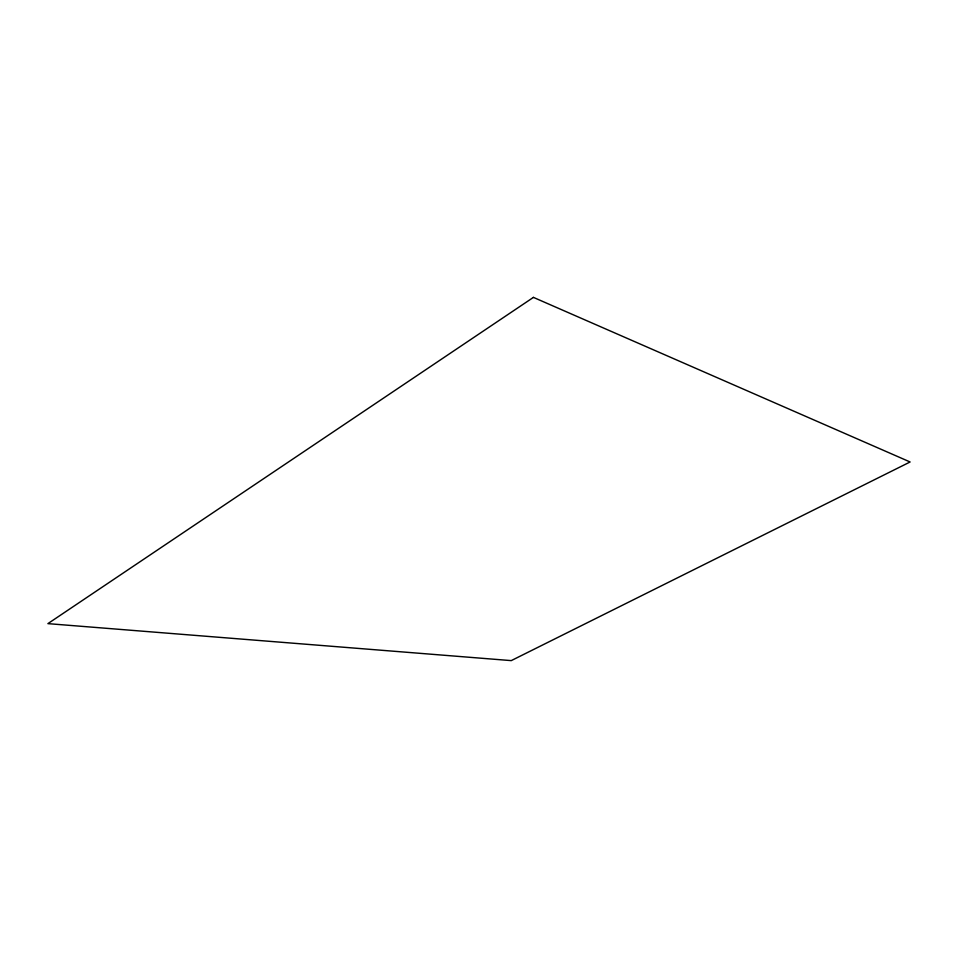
<?xml version="1.0" encoding="UTF-8"?>
<svg xmlns="http://www.w3.org/2000/svg" width="958" height="958" viewBox="0 0 958 958"><rect width="100%" height="100%" fill="white"/><g stroke="black" fill="none" stroke-linecap="round" stroke-linejoin="round"><path stroke-width="1.44" d="M533.426 297.387L47.9 623.634L511.249 660.613L910.1 461.972L533.426 297.387"/></g></svg>
